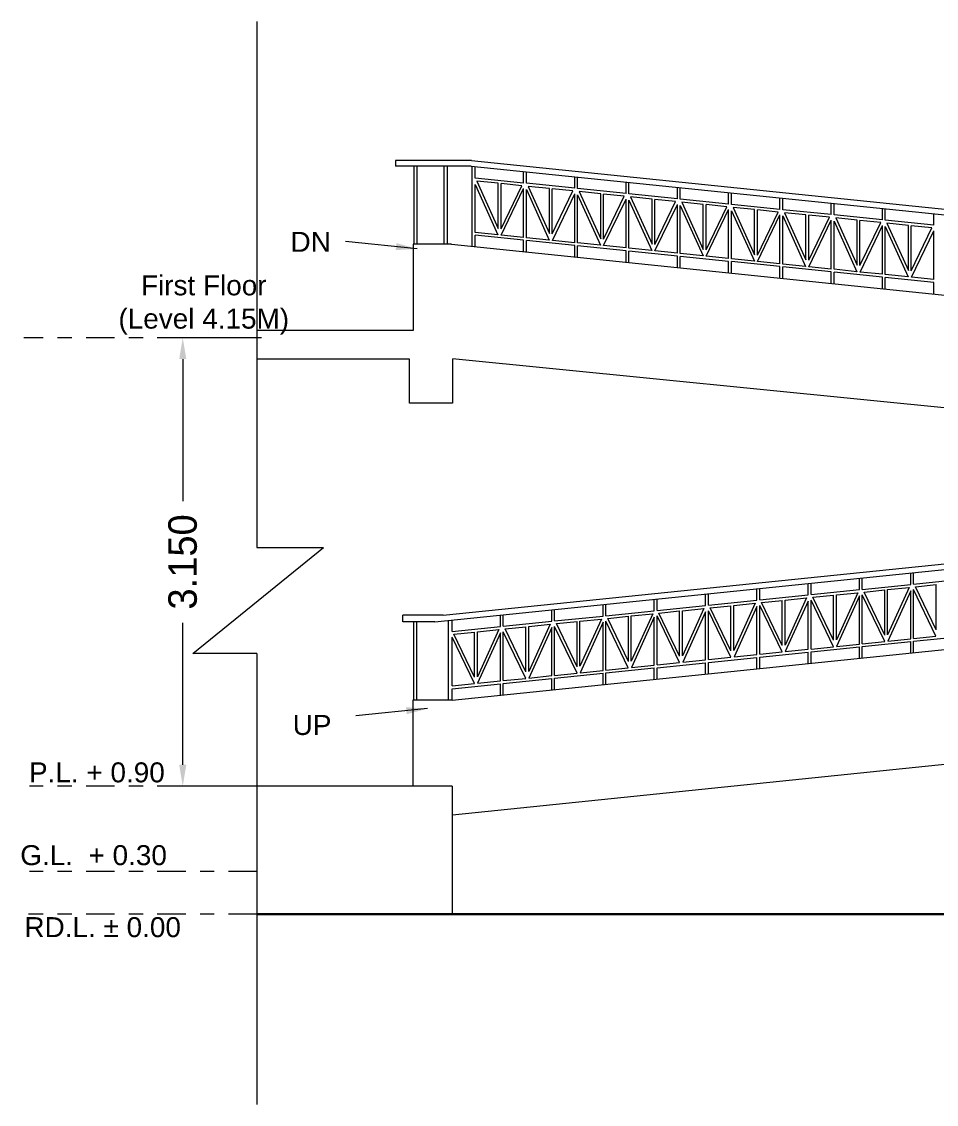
# Model space of a CAD drawing. Header units: millimetres. Extents: x 3614 to 12428, y -844 to 6844.
# Drawn here: x 5827.95 to 5834.38, y -801.13 to -793.53 of the extents above; entities that cross this region are included whole.
import ezdxf

# ---------------------------------------------------------------- set-up
doc = ezdxf.new("R2010")
doc.units = ezdxf.units.MM
doc.header["$LTSCALE"] = 40
doc.header["$MEASUREMENT"] = 0
doc.header["$PDMODE"] = 32
doc.header["$PDSIZE"] = 0.02
doc.linetypes.add('DASHDOT', pattern=[1, 0.5, -0.25, 0, -0.25])
doc.layers.get('Defpoints').update_dxf_attribs({"linetype": 'CONTINUOUS', "lineweight": 20})
for name, color, linetype, lineweight in [('Dim', 220, 'CONTINUOUS', 15), ('GRID', 134, 'DASHDOT', 13), ('Hatch', 42, 'CONTINUOUS', 15), ('Railing', 23, 'CONTINUOUS', 18), ('TEXT', 7, 'CONTINUOUS', 20), ('Wall', 7, 'CONTINUOUS', 30), ('Window-Wall', 7, 'CONTINUOUS', 18)]:
    doc.layers.add(name, color=color, linetype=linetype, lineweight=lineweight)
doc.styles.add('dim-stylus bt', font='arial.ttf')
doc.styles.add('Tabrej', font='GOTHIC.TTF')
doc.dimstyles.new('DIMEN', dxfattribs={"dimtxt": 0.2, "dimasz": 0.25, "dimexe": 0.18, "dimexo": 0.0625, "dimgap": 0.09, "dimtad": 0, "dimdec": 3, "dimzin": 0, "dimdsep": 46, "dimtxsty": 'Tabrej', "dimcen": 0, "dimclrd": 256, "dimclre": 256, "dimclrt": 7, "dimadec": 0, "dimazin": 0, "dimtfac": 1, "dimtdec": 3, "dimtofl": 0, "dimtmove": 0, "dimatfit": 1, "dimfxl": 0, "dimtolj": 1, "dimtzin": 0, "dimlwd": -1, "dimlwe": -1, "dimarcsym": 0})

# ---------------------------------------------------------------- blocks, each defined once
blk = doc.blocks.new('*D421')
at = {"layer": 'Defpoints', "color": 0, "transparency": 16777216}
for p in [(5829.7006, -795.7487), (5829.0856, -798.8979), (5829.7076, -798.8979)]:
    blk.add_point(p, dxfattribs=at)
at = {"layer": 'Dim', "transparency": 16777216}
for p, q in [((5829.6381, -795.7487), (5828.9056, -795.7487)), ((5829.0856, -795.8987), (5829.0856, -796.8955)), ((5829.0856, -798.7479), (5829.0856, -797.7511)), ((5829.6451, -798.8979), (5828.9056, -798.8979))]:
    blk.add_line(p, q, dxfattribs=at)
for points in [[(5829.0606, -795.8987), (5829.1106, -795.8987), (5829.0856, -795.7487)], [(5829.0606, -798.7479), (5829.1106, -798.7479), (5829.0856, -798.8979)]]:
    blk.add_solid(points, dxfattribs=at)
at = {"layer": 'Dim', "color": 7, "transparency": 16777216, "insert": (5829.0856, -797.3233), "char_height": 0.2, "attachment_point": 5, "rotation": 90, "style": 'Tabrej'}
blk.add_mtext('\\A1;3.150', dxfattribs=at)

msp = doc.modelspace()

# ---------------------------------------------------------------- linework, layer by layer
at = {"layer": 'GRID', "ltscale": 0.01}
for p, q in [((5829.6068, -795.7488), (5827.9698, -795.7488)), ((5829.6068, -798.8979), (5828.0107, -798.8979)), ((5829.6068, -799.4979), (5828.009, -799.4979)), ((5829.6068, -799.7979), (5828.0032, -799.7979))]:
    msp.add_line(p, q, dxfattribs=at)
at = {"layer": 'Hatch'}
for p, q in [((5829.6068, -799.8593), (5829.6079, -799.8593)), ((5829.6068, -799.9999), (5829.6079, -799.9999)), ((5829.6068, -800.1405), (5829.6079, -800.1405))]:
    msp.add_line(p, q, dxfattribs=at)
at = {"layer": 'Railing'}
for p, q in [((5831.1118, -794.5036), (5830.5783, -794.5036)), ((5830.5783, -794.5036), (5830.5783, -794.5436)), ((5831.1098, -794.5436), (5830.5783, -794.5436)), ((5830.7084, -794.5436), (5830.7084, -795.0922)), ((5830.7284, -794.5436), (5830.7284, -795.0922)), ((5830.9173, -794.5436), (5830.9173, -795.0922)), ((5830.9423, -794.5436), (5830.9423, -795.0922)), ((5831.1098, -794.5436), (5846.3478, -796.1106)), ((5831.1118, -794.5036), (5846.5433, -796.0905)), ((5831.1177, -795.1073), (5831.1177, -794.5444)), ((5831.1377, -794.6269), (5831.1377, -794.5465)), ((5831.4777, -794.6619), (5831.1377, -794.6269)), ((5831.4777, -794.6619), (5831.4777, -794.5814)), ((5831.4977, -794.6639), (5831.4977, -794.5835)), ((5831.8377, -794.6989), (5831.8377, -794.6185)), ((5831.8577, -794.7009), (5831.8577, -794.6205)), ((5831.1377, -794.6712), (5831.2983, -795.0254)), ((5831.1377, -795.0089), (5831.1377, -794.6712)), ((5831.2998, -794.6637), (5831.1493, -794.6482)), ((5831.1493, -794.6482), (5831.2998, -794.9803)), ((5831.2998, -794.9803), (5831.2998, -794.6637)), ((5831.4651, -794.6807), (5831.3198, -794.6657)), ((5831.3198, -794.9827), (5831.3198, -794.6657)), ((5831.3198, -794.9827), (5831.4651, -794.6807)), ((5831.3204, -795.0277), (5831.4777, -794.7006)), ((5831.4777, -795.0439), (5831.4777, -794.7006)), ((5831.8377, -794.6989), (5831.4977, -794.6639)), ((5831.4977, -795.0459), (5831.4977, -794.7083)), ((5831.4977, -794.7083), (5831.6583, -795.0624)), ((5831.6598, -794.7007), (5831.5093, -794.6852)), ((5831.5093, -794.6852), (5831.6598, -795.0173)), ((5831.6598, -795.0173), (5831.6598, -794.7007)), ((5831.8251, -794.7177), (5831.6798, -794.7028)), ((5831.6798, -795.0198), (5831.6798, -794.7028)), ((5831.6798, -795.0198), (5831.8251, -794.7177)), ((5832.1977, -794.7359), (5831.8577, -794.7009)), ((5832.1977, -794.7359), (5832.1977, -794.6555)), ((5832.2177, -794.738), (5832.2177, -794.6576)), ((5832.5577, -794.7729), (5832.5577, -794.6925)), ((5832.5777, -794.775), (5832.5777, -794.6946)), ((5831.6804, -795.0647), (5831.8377, -794.7376)), ((5831.8377, -795.0809), (5831.8377, -794.7376)), ((5831.8577, -795.083), (5831.8577, -794.7453)), ((5831.8577, -794.7453), (5832.0183, -795.0995)), ((5832.0198, -794.7377), (5831.8693, -794.7222)), ((5831.8693, -794.7222), (5832.0198, -795.0544)), ((5832.0198, -795.0544), (5832.0198, -794.7377)), ((5832.1851, -794.7547), (5832.0398, -794.7398)), ((5832.0398, -795.0568), (5832.0398, -794.7398)), ((5832.0398, -795.0568), (5832.1851, -794.7547)), ((5832.0404, -795.1017), (5832.1977, -794.7746)), ((5832.1977, -795.1179), (5832.1977, -794.7746)), ((5832.5577, -794.7729), (5832.2177, -794.738)), ((5832.2177, -795.12), (5832.2177, -794.7823)), ((5832.2177, -794.7823), (5832.3783, -795.1365)), ((5832.3798, -794.7747), (5832.2293, -794.7593)), ((5832.2293, -794.7593), (5832.3798, -795.0914)), ((5832.3798, -795.0914), (5832.3798, -794.7747)), ((5832.5451, -794.7918), (5832.3998, -794.7768)), ((5832.3998, -795.0938), (5832.3998, -794.7768)), ((5832.3998, -795.0938), (5832.5451, -794.7918)), ((5832.9177, -794.81), (5832.5777, -794.775)), ((5832.7398, -794.8118), (5832.5893, -794.7963)), ((5832.5893, -794.7963), (5832.7398, -795.1284)), ((5832.9177, -794.81), (5832.9177, -794.7295)), ((5832.9377, -794.812), (5832.9377, -794.7316)), ((5833.2777, -794.847), (5833.2777, -794.7666)), ((5833.2977, -794.8491), (5833.2977, -794.7686)), ((5832.4004, -795.1388), (5832.5577, -794.8117)), ((5832.5577, -795.155), (5832.5577, -794.8117)), ((5832.5777, -795.157), (5832.5777, -794.8193)), ((5832.5777, -794.8193), (5832.7383, -795.1735)), ((5832.7398, -795.1284), (5832.7398, -794.8118)), ((5832.9051, -794.8288), (5832.7598, -794.8138)), ((5832.7598, -795.1309), (5832.7598, -794.8138)), ((5832.7598, -795.1309), (5832.9051, -794.8288)), ((5832.7604, -795.1758), (5832.9177, -794.8487)), ((5832.9177, -795.192), (5832.9177, -794.8487)), ((5833.2777, -794.847), (5832.9377, -794.812)), ((5832.9377, -795.194), (5832.9377, -794.8564)), ((5832.9377, -794.8564), (5833.0983, -795.2105)), ((5833.0998, -794.8488), (5832.9493, -794.8333)), ((5832.9493, -794.8333), (5833.0998, -795.1654)), ((5833.0998, -795.1654), (5833.0998, -794.8488)), ((5833.2651, -794.8658), (5833.1198, -794.8509)), ((5833.1198, -795.1679), (5833.1198, -794.8509)), ((5833.1198, -795.1679), (5833.2651, -794.8658)), ((5833.6377, -794.884), (5833.2977, -794.8491)), ((5833.4598, -794.8858), (5833.3093, -794.8703)), ((5833.3093, -794.8703), (5833.4598, -795.2025)), ((5833.6377, -794.884), (5833.6377, -794.8036)), ((5833.6577, -794.8861), (5833.6577, -794.8057)), ((5833.9977, -794.9211), (5833.9977, -794.8406)), ((5834.0177, -794.9231), (5834.0177, -794.8427)), ((5833.1204, -795.2128), (5833.2777, -794.8857)), ((5833.2777, -795.229), (5833.2777, -794.8857)), ((5833.2977, -795.2311), (5833.2977, -794.8934)), ((5833.2977, -794.8934), (5833.4583, -795.2476)), ((5833.4598, -795.2025), (5833.4598, -794.8858)), ((5833.6251, -794.9028), (5833.4798, -794.8879)), ((5833.4798, -795.2049), (5833.4798, -794.8879)), ((5833.4798, -795.2049), (5833.6251, -794.9028)), ((5833.4804, -795.2498), (5833.6377, -794.9227)), ((5833.6377, -795.266), (5833.6377, -794.9227)), ((5833.9977, -794.9211), (5833.6577, -794.8861)), ((5833.6577, -795.2681), (5833.6577, -794.9304)), ((5833.6577, -794.9304), (5833.8183, -795.2846)), ((5833.8198, -794.9229), (5833.6693, -794.9074)), ((5833.6693, -794.9074), (5833.8198, -795.2395)), ((5833.8198, -795.2395), (5833.8198, -794.9229)), ((5833.9851, -794.9399), (5833.8398, -794.9249)), ((5833.8398, -795.2419), (5833.8398, -794.9249)), ((5833.8398, -795.2419), (5833.9851, -794.9399)), ((5834.3577, -794.9581), (5834.0177, -794.9231)), ((5834.1798, -794.9599), (5834.0293, -794.9444)), ((5834.0293, -794.9444), (5834.1798, -795.2765)), ((5834.3577, -794.9581), (5834.3577, -794.8777)), ((5831.2983, -795.0254), (5831.1377, -795.0089)), ((5833.8404, -795.2869), (5833.9977, -794.9598)), ((5833.9977, -795.3031), (5833.9977, -794.9598)), ((5834.0177, -795.3051), (5834.0177, -794.9674)), ((5834.0177, -794.9674), (5834.1783, -795.3216)), ((5834.1798, -795.2765), (5834.1798, -794.9599)), ((5834.3451, -794.9769), (5834.1998, -794.9619)), ((5834.1998, -795.279), (5834.1998, -794.9619)), ((5834.1998, -795.279), (5834.3451, -794.9769)), ((5834.2004, -795.3239), (5834.3577, -794.9968)), ((5834.3577, -795.3401), (5834.3577, -794.9968)), ((5831.4777, -795.064), (5831.1377, -795.029)), ((5831.1377, -795.1094), (5831.1377, -795.029)), ((5831.4777, -795.0439), (5831.3204, -795.0277)), ((5831.4777, -795.1444), (5831.4777, -795.064)), ((5831.6583, -795.0624), (5831.4977, -795.0459)), ((5831.8377, -795.101), (5831.4977, -795.066)), ((5831.4977, -795.1465), (5831.4977, -795.066)), ((5831.8377, -795.0809), (5831.6804, -795.0647)), ((5831.8377, -795.1814), (5831.8377, -795.101)), ((5832.0183, -795.0995), (5831.8577, -795.083)), ((5832.1977, -795.1179), (5832.0404, -795.1017)), ((5832.1977, -795.138), (5831.8577, -795.1031)), ((5831.8577, -795.1835), (5831.8577, -795.1031)), ((5832.1977, -795.2185), (5832.1977, -795.138)), ((5832.3783, -795.1365), (5832.2177, -795.12)), ((5832.5577, -795.1751), (5832.2177, -795.1401)), ((5832.2177, -795.2205), (5832.2177, -795.1401)), ((5832.5577, -795.155), (5832.4004, -795.1388)), ((5832.5577, -795.2555), (5832.5577, -795.1751)), ((5832.7383, -795.1735), (5832.5777, -795.157)), ((5832.9177, -795.2121), (5832.5777, -795.1771)), ((5832.5777, -795.2575), (5832.5777, -795.1771)), ((5832.9177, -795.192), (5832.7604, -795.1758)), ((5832.9177, -795.2925), (5832.9177, -795.2121)), ((5833.0983, -795.2105), (5832.9377, -795.194)), ((5833.2777, -795.2491), (5832.9377, -795.2141)), ((5832.9377, -795.2946), (5832.9377, -795.2141)), ((5833.2777, -795.229), (5833.1204, -795.2128)), ((5833.2777, -795.3295), (5833.2777, -795.2491)), ((5833.4583, -795.2476), (5833.2977, -795.2311)), ((5833.6377, -795.2861), (5833.2977, -795.2512)), ((5833.2977, -795.3316), (5833.2977, -795.2512)), ((5833.6377, -795.266), (5833.4804, -795.2498)), ((5833.6377, -795.3666), (5833.6377, -795.2861)), ((5833.8183, -795.2846), (5833.6577, -795.2681)), ((5833.9977, -795.3232), (5833.6577, -795.2882)), ((5833.6577, -795.3686), (5833.6577, -795.2882)), ((5833.9977, -795.3031), (5833.8404, -795.2869)), ((5833.9977, -795.4036), (5833.9977, -795.3232)), ((5834.1783, -795.3216), (5834.0177, -795.3051)), ((5834.3577, -795.3602), (5834.0177, -795.3252)), ((5834.0177, -795.4056), (5834.0177, -795.3252)), ((5834.3577, -795.3401), (5834.2004, -795.3239)), ((5834.3577, -795.4406), (5834.3577, -795.3602)), ((5830.9145, -797.6979), (5846.7141, -796.0729)), ((5830.8544, -797.7443), (5846.7873, -796.1056)), ((5833.8361, -797.5181), (5833.8361, -797.4377)), ((5833.8561, -797.516), (5833.8561, -797.4356)), ((5834.1961, -797.4811), (5834.1961, -797.4006)), ((5834.2161, -797.479), (5834.2161, -797.3986)), ((5834.2161, -797.479), (5834.5561, -797.444)), ((5833.1161, -797.5921), (5833.1161, -797.5117)), ((5833.1361, -797.5901), (5833.1361, -797.5097)), ((5833.4761, -797.5551), (5833.4761, -797.4747)), ((5833.4961, -797.5531), (5833.4961, -797.4726)), ((5833.4961, -797.5531), (5833.8361, -797.5181)), ((5833.8561, -797.516), (5834.1961, -797.4811)), ((5833.8687, -797.5348), (5834.014, -797.5199)), ((5834.014, -797.8369), (5833.8687, -797.5348)), ((5834.014, -797.8369), (5834.014, -797.5199)), ((5834.034, -797.5178), (5834.1845, -797.5023)), ((5834.1845, -797.5023), (5834.034, -797.8345)), ((5834.034, -797.8345), (5834.034, -797.5178)), ((5834.1961, -797.5254), (5834.0355, -797.8796)), ((5834.1961, -797.8631), (5834.1961, -797.5254)), ((5834.2161, -797.861), (5834.2161, -797.5177)), ((5834.3734, -797.8448), (5834.2161, -797.5177)), ((5834.2287, -797.4978), (5834.374, -797.4829)), ((5834.374, -797.7999), (5834.2287, -797.4978)), ((5834.374, -797.7999), (5834.374, -797.4829)), ((5832.3961, -797.6662), (5832.3961, -797.5858)), ((5832.4161, -797.6641), (5832.4161, -797.5837)), ((5832.7561, -797.6292), (5832.7561, -797.5487)), ((5832.7761, -797.6271), (5832.7761, -797.5467)), ((5832.7761, -797.6271), (5833.1161, -797.5921)), ((5833.1361, -797.5901), (5833.4761, -797.5551)), ((5833.1487, -797.6089), (5833.294, -797.5939)), ((5833.294, -797.911), (5833.1487, -797.6089)), ((5833.294, -797.911), (5833.294, -797.5939)), ((5833.314, -797.5919), (5833.4645, -797.5764)), ((5833.4645, -797.5764), (5833.314, -797.9085)), ((5833.314, -797.9085), (5833.314, -797.5919)), ((5833.4761, -797.5994), (5833.3155, -797.9536)), ((5833.4761, -797.9371), (5833.4761, -797.5994)), ((5833.4961, -797.9351), (5833.4961, -797.5918)), ((5833.6534, -797.9189), (5833.4961, -797.5918)), ((5833.5087, -797.5719), (5833.654, -797.5569)), ((5833.654, -797.8739), (5833.5087, -797.5719)), ((5833.654, -797.8739), (5833.654, -797.5569)), ((5833.674, -797.5549), (5833.8245, -797.5394)), ((5833.8245, -797.5394), (5833.674, -797.8715)), ((5833.674, -797.8715), (5833.674, -797.5549)), ((5833.8361, -797.5624), (5833.6755, -797.9166)), ((5833.8361, -797.9001), (5833.8361, -797.5624)), ((5833.8561, -797.898), (5833.8561, -797.5547)), ((5834.0134, -797.8818), (5833.8561, -797.5547)), ((5831.6761, -797.7402), (5831.6761, -797.6598)), ((5831.6961, -797.7382), (5831.6961, -797.6578)), ((5832.0361, -797.7032), (5832.0361, -797.6228)), ((5832.0561, -797.7012), (5832.0561, -797.6207)), ((5832.0561, -797.7012), (5832.3961, -797.6662)), ((5832.4161, -797.6641), (5832.7561, -797.6292)), ((5832.4287, -797.6829), (5832.574, -797.668)), ((5832.574, -797.985), (5832.4287, -797.6829)), ((5832.574, -797.985), (5832.574, -797.668)), ((5832.594, -797.6659), (5832.7445, -797.6505)), ((5832.7445, -797.6505), (5832.594, -797.9826)), ((5832.594, -797.9826), (5832.594, -797.6659)), ((5832.7561, -797.6735), (5832.5955, -798.0277)), ((5832.7561, -798.0112), (5832.7561, -797.6735)), ((5832.7761, -798.0091), (5832.7761, -797.6658)), ((5832.9334, -797.9929), (5832.7761, -797.6658)), ((5832.7887, -797.6459), (5832.934, -797.631)), ((5832.934, -797.948), (5832.7887, -797.6459)), ((5832.934, -797.948), (5832.934, -797.631)), ((5832.954, -797.6289), (5833.1045, -797.6134)), ((5833.1045, -797.6134), (5832.954, -797.9455)), ((5832.954, -797.9455), (5832.954, -797.6289)), ((5833.1161, -797.6365), (5832.9555, -797.9906)), ((5833.1161, -797.9741), (5833.1161, -797.6365)), ((5833.1361, -797.9721), (5833.1361, -797.6288)), ((5833.2934, -797.9559), (5833.1361, -797.6288)), ((5830.9145, -797.6979), (5830.6311, -797.6979)), ((5830.6311, -797.7443), (5830.6311, -797.6979)), ((5830.8544, -797.7443), (5830.6311, -797.7443)), ((5830.7058, -797.7443), (5830.7058, -798.2948)), ((5830.7258, -797.7443), (5830.7258, -798.2948)), ((5830.9511, -798.2948), (5830.9511, -797.7344)), ((5830.9761, -797.8122), (5830.9761, -797.7318)), ((5831.3161, -797.7773), (5831.3161, -797.6968)), ((5831.3361, -797.7752), (5831.3361, -797.6948)), ((5831.3361, -797.7752), (5831.6761, -797.7402)), ((5831.514, -797.777), (5831.6645, -797.7615)), ((5831.6645, -797.7615), (5831.514, -798.0937)), ((5831.6961, -797.7382), (5832.0361, -797.7032)), ((5831.7087, -797.757), (5831.854, -797.742)), ((5831.854, -798.0591), (5831.7087, -797.757)), ((5831.854, -798.0591), (5831.854, -797.742)), ((5831.874, -797.74), (5832.0245, -797.7245)), ((5832.0245, -797.7245), (5831.874, -798.0566)), ((5831.874, -798.0566), (5831.874, -797.74)), ((5832.0361, -797.7475), (5831.8755, -798.1017)), ((5832.0361, -798.0852), (5832.0361, -797.7475)), ((5832.0561, -798.0832), (5832.0561, -797.7399)), ((5832.2134, -798.067), (5832.0561, -797.7399)), ((5832.0687, -797.72), (5832.214, -797.705)), ((5832.214, -798.022), (5832.0687, -797.72)), ((5832.214, -798.022), (5832.214, -797.705)), ((5832.234, -797.703), (5832.3845, -797.6875)), ((5832.3845, -797.6875), (5832.234, -798.0196)), ((5832.234, -798.0196), (5832.234, -797.703)), ((5832.3961, -797.7105), (5832.2355, -798.0647)), ((5832.3961, -798.0482), (5832.3961, -797.7105)), ((5832.4161, -798.0461), (5832.4161, -797.7028)), ((5832.5734, -798.0299), (5832.4161, -797.7028)), ((5830.9761, -797.8122), (5831.3161, -797.7773)), ((5830.9887, -797.831), (5831.134, -797.8161)), ((5831.134, -798.1331), (5830.9887, -797.831)), ((5831.134, -798.1331), (5831.134, -797.8161)), ((5831.154, -797.814), (5831.3045, -797.7986)), ((5831.3045, -797.7986), (5831.154, -798.1307)), ((5831.154, -798.1307), (5831.154, -797.814)), ((5831.3161, -797.8216), (5831.1555, -798.1758)), ((5831.3161, -798.1593), (5831.3161, -797.8216)), ((5831.3361, -798.1572), (5831.3361, -797.8139)), ((5831.4934, -798.141), (5831.3361, -797.8139)), ((5831.3487, -797.794), (5831.494, -797.7791)), ((5831.494, -798.0961), (5831.3487, -797.794)), ((5831.494, -798.0961), (5831.494, -797.7791)), ((5831.514, -798.0937), (5831.514, -797.777)), ((5831.6761, -797.7846), (5831.5155, -798.1388)), ((5831.6761, -798.1222), (5831.6761, -797.7846)), ((5831.6961, -798.1202), (5831.6961, -797.7769)), ((5831.8534, -798.104), (5831.6961, -797.7769)), ((5830.9761, -798.1942), (5830.9761, -797.8509)), ((5831.1334, -798.1781), (5830.9761, -797.8509)), ((5833.6755, -797.9166), (5833.8361, -797.9001)), ((5833.8561, -797.898), (5834.0134, -797.8818)), ((5833.8561, -797.9181), (5834.1961, -797.8832)), ((5834.0355, -797.8796), (5834.1961, -797.8631)), ((5834.1961, -797.9636), (5834.1961, -797.8832)), ((5834.2161, -797.861), (5834.3734, -797.8448)), ((5834.2161, -797.8811), (5834.5561, -797.8461)), ((5834.2161, -797.9615), (5834.2161, -797.8811)), ((5832.9555, -797.9906), (5833.1161, -797.9741)), ((5833.1361, -797.9721), (5833.2934, -797.9559)), ((5833.1361, -797.9922), (5833.4761, -797.9572)), ((5833.3155, -797.9536), (5833.4761, -797.9371)), ((5833.4761, -798.0376), (5833.4761, -797.9572)), ((5833.4961, -797.9351), (5833.6534, -797.9189)), ((5833.4961, -797.9552), (5833.8361, -797.9202)), ((5833.4961, -798.0356), (5833.4961, -797.9552)), ((5833.8361, -798.0006), (5833.8361, -797.9202)), ((5833.8561, -797.9986), (5833.8561, -797.9181)), ((5832.0561, -798.0832), (5832.2134, -798.067)), ((5832.2355, -798.0647), (5832.3961, -798.0482)), ((5832.4161, -798.0461), (5832.5734, -798.0299)), ((5832.4161, -798.0662), (5832.7561, -798.0313)), ((5832.4161, -798.1467), (5832.4161, -798.0662)), ((5832.5955, -798.0277), (5832.7561, -798.0112)), ((5832.7561, -798.1117), (5832.7561, -798.0313)), ((5832.7761, -798.0091), (5832.9334, -797.9929)), ((5832.7761, -798.0292), (5833.1161, -797.9942)), ((5832.7761, -798.1096), (5832.7761, -798.0292)), ((5833.1161, -798.0747), (5833.1161, -797.9942)), ((5833.1361, -798.0726), (5833.1361, -797.9922)), ((5831.3361, -798.1572), (5831.4934, -798.141)), ((5831.3361, -798.1773), (5831.6761, -798.1423)), ((5831.5155, -798.1388), (5831.6761, -798.1222)), ((5831.6761, -798.2228), (5831.6761, -798.1423)), ((5831.6961, -798.1202), (5831.8534, -798.104)), ((5831.6961, -798.1403), (5832.0361, -798.1053)), ((5831.6961, -798.2207), (5831.6961, -798.1403)), ((5831.8755, -798.1017), (5832.0361, -798.0852)), ((5832.0361, -798.1857), (5832.0361, -798.1053)), ((5832.0561, -798.1033), (5832.3961, -798.0683)), ((5832.0561, -798.1837), (5832.0561, -798.1033)), ((5832.3961, -798.1487), (5832.3961, -798.0683)), ((5830.9761, -798.1942), (5831.1334, -798.1781)), ((5830.9761, -798.2143), (5831.3161, -798.1794)), ((5830.9761, -798.2948), (5830.9761, -798.2143)), ((5831.1555, -798.1758), (5831.3161, -798.1593)), ((5831.3161, -798.2598), (5831.3161, -798.1794)), ((5831.3361, -798.2577), (5831.3361, -798.1773))]:
    msp.add_line(p, q, dxfattribs=at)
at = {"layer": 'Wall', "lineweight": 20}
for p, q in [((5829.6068, -793.5284), (5829.6068, -796.5726)), ((5829.6068, -796.5726), (5829.6068, -797.2221)), ((5830.9761, -798.2948), (5846.8161, -796.6656)), ((5829.1559, -797.9667), (5830.0726, -797.2221)), ((5829.6068, -797.2221), (5830.0726, -797.2221)), ((5829.6068, -797.9667), (5829.1559, -797.9667)), ((5829.6068, -797.9667), (5829.6068, -801.1334)), ((5830.9761, -798.8979), (5830.9761, -799.7979))]:
    msp.add_line(p, q, dxfattribs=at)
at = {"layer": 'Wall'}
for p, q in [((5830.9787, -795.8979), (5830.9786, -795.8979)), ((5829.6068, -799.7979), (5849.3026, -799.7979))]:
    msp.add_line(p, q, dxfattribs=at)
at = {"layer": 'Window-Wall'}
for p, q in [((5830.7034, -795.0922), (5830.7034, -795.6979)), ((5830.9717, -795.0922), (5830.7034, -795.0922)), ((5830.9717, -795.0922), (5843.6012, -796.3931)), ((5830.7034, -795.6981), (5829.6068, -795.6988)), ((5830.6785, -795.8981), (5829.6068, -795.8988)), ((5839.8641, -796.7841), (5830.9785, -795.8979)), ((5830.9786, -799.0987), (5846.7786, -797.4737)), ((5830.7008, -798.2948), (5830.7008, -798.8979)), ((5830.9761, -798.2948), (5830.7008, -798.2948)), ((5830.9761, -798.8979), (5829.6068, -798.8979))]:
    msp.add_line(p, q, dxfattribs=at)
msp.add_lwpolyline([(5830.9786, -795.8981), (5830.9786, -796.2079), (5830.6785, -796.2079), (5830.6785, -795.8981)], dxfattribs=at)

# ---------------------------------------------------------------- texts
at = {"layer": 'TEXT', "attachment_point": 5, "style": 'dim-stylus bt'}
for s, insert, char_height, width in [('DN', (5829.9838, -795.0749), 0.14029, 2.643266), ('\\A1;First Floor\\P(Level 4.15M)', (5829.2331, -795.5186), 0.140287, 2.432176), ('UP', (5829.9936, -798.4696), 0.14029, 2.643266), ('P.L. + 0.90', (5828.4828, -798.8025), 0.140287, 1.633413), (' \\PG.L.  + 0.30', (5828.4596, -799.2671), 0.140287, 2.852629), ('RD.L. ± 0.00', (5828.5234, -799.8897), 0.140287, 1.330079)]:
    msp.add_mtext(s, dxfattribs=dict(at, insert=insert, char_height=char_height, width=width))

# ---------------------------------------------------------------- dimensions: what is measured, and where the dimension line sits
at = {"layer": 'Dim'}
dim = msp.add_linear_dim(base=(5829.0856, -798.8979), p1=(5829.7006, -795.7487), p2=(5829.7076, -798.8979), angle=90, text='3.150', dimstyle='DIMEN', override={"dimtxt": 0.2, "dimasz": 0.15, "dimarcsym": 1}, dxfattribs=at)
dim.commit()
dim.dimension.update_dxf_attribs({"geometry": '*D421', "text_midpoint": (5829.0856, -797.3233)})

# ---------------------------------------------------------------- leaders
for points in [[(5830.732, -795.1241), (5830.228, -795.0722)], [(5830.8045, -798.3534), (5830.3005, -798.4053)]]:
    msp.add_leader(points, dimstyle='DIMEN', override={"dimtxt": 0.2, "dimasz": 0.15, "dimarcsym": 1}, dxfattribs=at)

doc.saveas('drawing.dxf')
